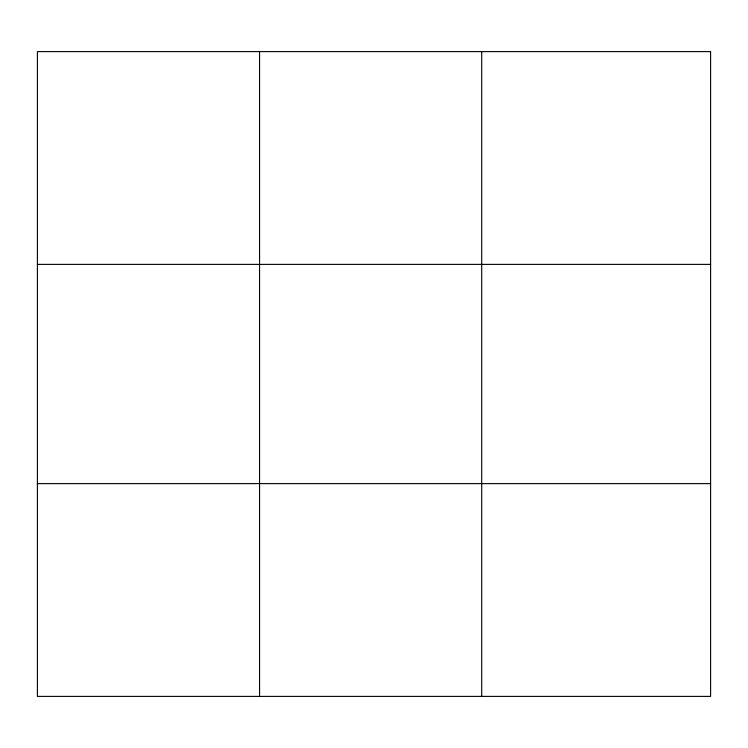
<?xml version="1.0" encoding="UTF-8"?>
<svg xmlns="http://www.w3.org/2000/svg" width="748" height="748" viewBox="0 0 748 748"><rect width="100%" height="100%" fill="white"/><g stroke="black" fill="none" stroke-linecap="round" stroke-linejoin="round"><path stroke-width="1.12" d="M259.556 696.397L259.556 51.603M481.712 696.397L481.712 51.603M37.4 264.381L710.6 264.381M37.4 483.619L710.6 483.619M710.6 51.603L710.6 696.397L37.4 696.397L37.4 51.603L710.6 51.603"/></g></svg>
